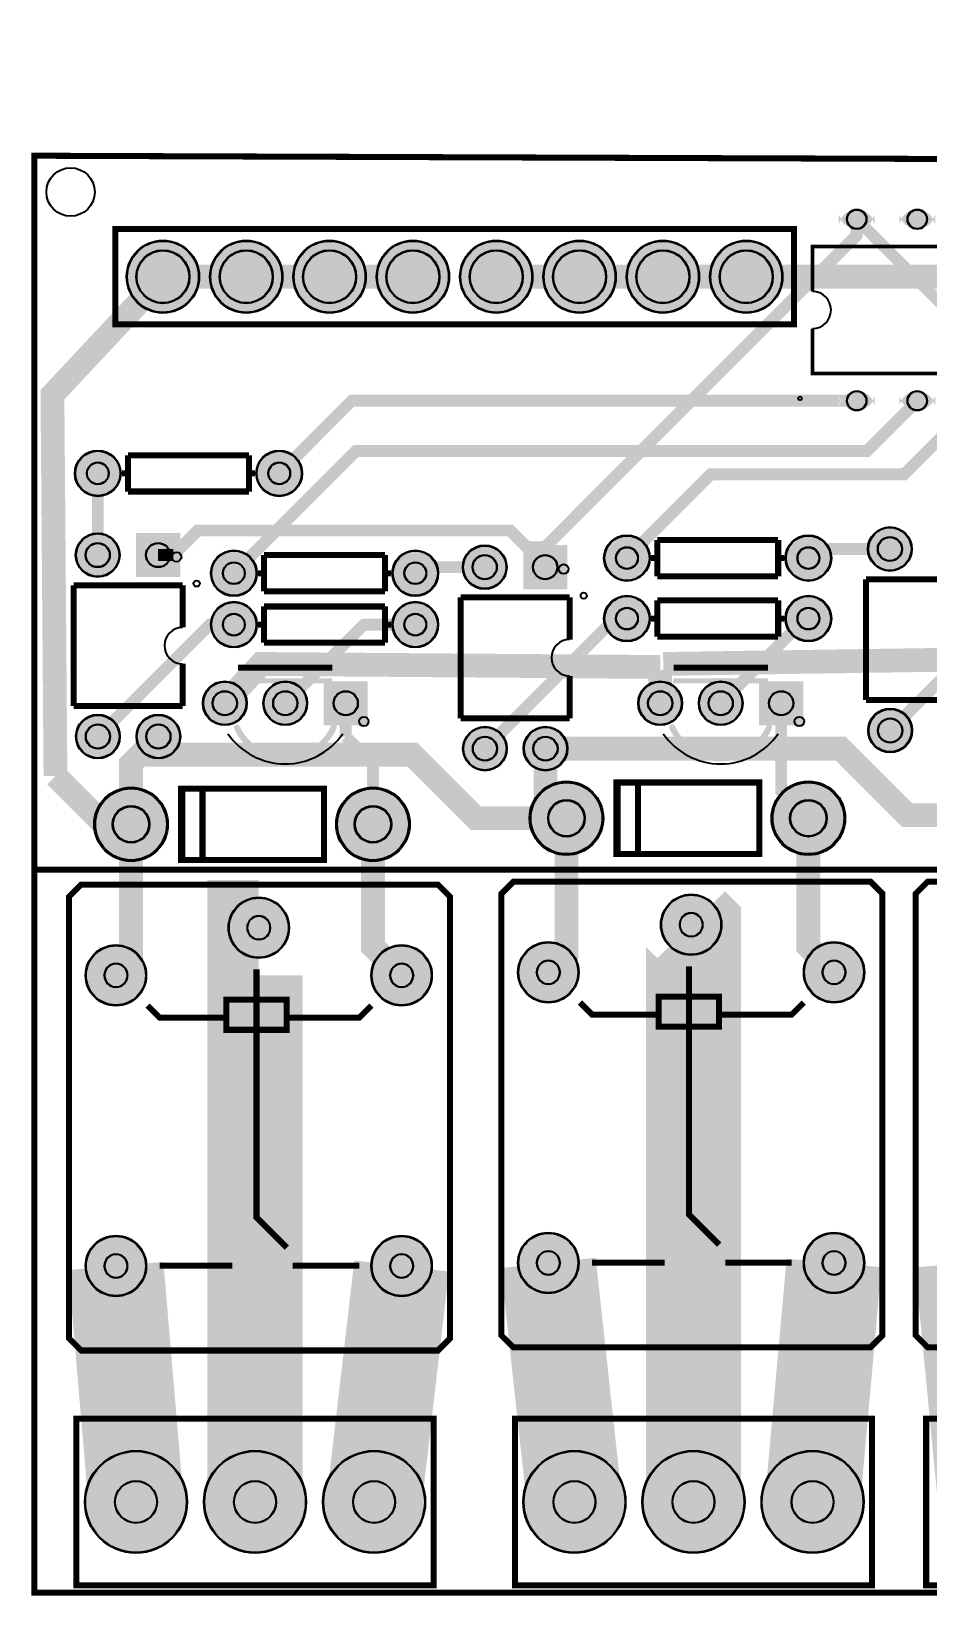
# Model space of a CAD drawing. Header units: millimetres. Extents: x 7 to 156, y -6 to 65.
# Drawn here: x 7.5 to 45.1, y -0.4 to 65.3 of the extents above; entities that cross this region are included whole.
import ezdxf

# ---------------------------------------------------------------- set-up
doc = ezdxf.new("R2010")
doc.units = ezdxf.units.MM
for name, color, linetype, true_color in [('BoardOutLine', 7, 'Continuous', 0xff00ff), ('BottomLayer', 7, 'Continuous', 0x0000ff), ('BottomSilkLayer', 7, 'Continuous', 0x66cc33), ('BottomSolderMaskLayer', 7, 'Continuous', 0xaa00ff), ('Document', 7, 'Continuous', 0xffffff), ('Multi-Layer', 7, 'Continuous', 0xc0c0c0), ('TopLayer', 7, 'Continuous', 0xff0000), ('TopSilkLayer', 7, 'Continuous', 0xffcc00), ('TopSolderMaskLayer', 7, 'Continuous', 0x800080)]:
    doc.layers.add(name, color=color, linetype=linetype, true_color=true_color)

msp = doc.modelspace()

# ---------------------------------------------------------------- hatches: boundary and pattern name
at = {"layer": 'BottomSolderMaskLayer'}
for points in [[(42.92, 57.592, -0.785398), (41.408, 57.592), (41.408, 57.216, -0.785398), (42.92, 57.216)], [(45.46, 57.592, -0.785398), (43.948, 57.592), (43.948, 57.216, -0.785398), (45.46, 57.216)], [(11.498, 54.991, 1), (14.549, 54.991, 1)], [(14.998, 54.991, 1), (18.049, 54.991, 1)], [(18.498, 54.991, 1), (21.549, 54.991, 1)], [(21.998, 54.991, 1), (25.049, 54.991, 1)], [(25.498, 54.991, 1), (28.549, 54.991, 1)], [(28.998, 54.991, 1), (32.049, 54.991, 1)], [(32.498, 54.991, 1), (35.549, 54.991, 1)], [(35.998, 54.991, 1), (39.049, 54.991, 1)], [(42.92, 49.972, -0.785398), (41.408, 49.972), (41.408, 49.596, -0.785398), (42.92, 49.596)], [(45.46, 49.972, -0.785398), (43.948, 49.972), (43.948, 49.596, -0.785398), (45.46, 49.596)], [(9.322, 46.736, 1), (11.252, 46.736, 1)], [(16.942, 46.736, 1), (18.872, 46.736, 1)], [(9.357, 43.307, 1), (11.207, 43.307, 1)], [(11.897, 44.233), (13.747, 44.233), (13.747, 42.382), (11.897, 42.382)], [(31.547, 43.18, 1), (33.477, 43.18, 1)], [(39.167, 43.18, 1), (41.097, 43.18, 1)], [(42.631, 43.561, 1), (44.481, 43.561, 1)], [(15.037, 42.545, 1), (16.967, 42.545, 1)], [(22.657, 42.545, 1), (24.587, 42.545, 1)], [(25.613, 42.799, 1), (27.463, 42.799, 1)], [(28.153, 43.725), (30.003, 43.725), (30.003, 41.874), (28.153, 41.874)], [(31.547, 40.64, 1), (33.477, 40.64, 1)], [(39.167, 40.64, 1), (41.097, 40.64, 1)], [(15.037, 40.386, 1), (16.967, 40.386, 1)], [(22.657, 40.386, 1), (24.587, 40.386, 1)], [(14.696, 37.084, 1), (16.546, 37.084, 1)], [(17.236, 37.084, 1), (19.086, 37.084, 1)], [(19.776, 36.159), (19.776, 38.009), (21.626, 38.009), (21.626, 36.159)], [(32.984, 37.084, 1), (34.834, 37.084, 1)], [(35.524, 37.084, 1), (37.374, 37.084, 1)], [(38.064, 36.159), (38.064, 38.009), (39.914, 38.009), (39.914, 36.159)], [(42.641, 35.941, 1), (44.492, 35.941, 1)], [(9.367, 35.687, 1), (11.218, 35.687, 1)], [(11.907, 35.687, 1), (13.758, 35.687, 1)], [(25.623, 35.179, 1), (27.474, 35.179, 1)], [(28.163, 35.179, 1), (30.014, 35.179, 1)], [(10.133, 32.004, 1), (13.235, 32.004, 1)], [(20.293, 32.004, 1), (23.395, 32.004, 1)], [(28.421, 32.258, 1), (31.523, 32.258, 1)], [(38.581, 32.258, 1), (41.683, 32.258, 1)], [(15.773, 27.661, 1), (18.324, 27.661, 1)], [(33.934, 27.788, 1), (36.485, 27.788, 1)], [(9.774, 25.662, 1), (12.324, 25.662, 1)], [(21.773, 25.662, 1), (24.323, 25.662, 1)], [(27.935, 25.789, 1), (30.485, 25.789, 1)], [(39.934, 25.789, 1), (42.484, 25.789, 1)], [(9.774, 13.462, 1), (12.324, 13.462, 1)], [(21.773, 13.462, 1), (24.323, 13.462, 1)], [(27.935, 13.589, 1), (30.485, 13.589, 1)], [(39.934, 13.589, 1), (42.484, 13.589, 1)], [(9.741, 3.556, 1), (14.041, 3.556, 1)], [(14.741, 3.556, 1), (19.041, 3.556, 1)], [(19.741, 3.556, 1), (24.041, 3.556, 1)], [(28.156, 3.556, 1), (32.456, 3.556, 1)], [(33.156, 3.556, 1), (37.456, 3.556, 1)], [(38.156, 3.556, 1), (42.456, 3.556, 1)]]:
    msp.add_hatch(color=256, dxfattribs=at).paths.add_polyline_path(points)
at = {"layer": 'Document'}
for points in [[(20.158, 37.918), (16.141, 37.918), (16.188, 38.13), (20.129, 38.125)], [(38.446, 37.918), (34.429, 37.918), (34.476, 38.13), (38.418, 38.125)], [(16.244, 36.121), (16.273, 36.062), (16.303, 36.004), (16.335, 35.946), (16.369, 35.89), (16.405, 35.835), (16.442, 35.78), (16.482, 35.727), (16.522, 35.676), (16.565, 35.625), (16.608, 35.576), (16.654, 35.529), (16.701, 35.482), (16.749, 35.437), (16.798, 35.394), (16.849, 35.353), (16.902, 35.312), (16.955, 35.274), (17.01, 35.237), (17.065, 35.202), (17.122, 35.169), (17.18, 35.138), (17.239, 35.108), (17.298, 35.08), (17.359, 35.054), (17.42, 35.03), (17.482, 35.008), (17.545, 34.988), (17.608, 34.97), (17.672, 34.953), (17.736, 34.939), (17.801, 34.927), (17.866, 34.917), (17.931, 34.908), (17.997, 34.902), (18.062, 34.898), (18.128, 34.896), (18.194, 34.896), (18.26, 34.898), (18.325, 34.902), (18.391, 34.908), (18.456, 34.917), (18.521, 34.927), (18.586, 34.939), (18.65, 34.953), (18.714, 34.97), (18.777, 34.988), (18.84, 35.008), (18.902, 35.03), (18.963, 35.054), (19.024, 35.08), (19.083, 35.108), (19.142, 35.138), (19.2, 35.169), (19.257, 35.202), (19.312, 35.237), (19.367, 35.274), (19.42, 35.312), (19.473, 35.353), (19.524, 35.394), (19.573, 35.437), (19.621, 35.482), (19.668, 35.529), (19.714, 35.576), (19.757, 35.625), (19.8, 35.676), (19.841, 35.727), (19.88, 35.78), (19.917, 35.835), (19.953, 35.89), (19.987, 35.946), (20.019, 36.004), (20.049, 36.062), (20.078, 36.121), (20.085, 36.136), (20.094, 36.149), (20.105, 36.161), (20.117, 36.171), (20.131, 36.18), (20.145, 36.187), (20.161, 36.192), (20.176, 36.195), (20.192, 36.197), (20.208, 36.196), (20.224, 36.193), (20.24, 36.188), (20.254, 36.181), (20.268, 36.173), (20.28, 36.163), (20.291, 36.151), (20.301, 36.138), (20.309, 36.124), (20.315, 36.109), (20.319, 36.093), (20.321, 36.077), (20.321, 36.061), (20.318, 36.045), (20.314, 36.03), (20.308, 36.015), (20.278, 35.952), (20.246, 35.89), (20.212, 35.829), (20.176, 35.768), (20.139, 35.709), (20.1, 35.652), (20.059, 35.595), (20.016, 35.539), (19.972, 35.485), (19.926, 35.432), (19.879, 35.381), (19.83, 35.331), (19.78, 35.282), (19.728, 35.235), (19.675, 35.19), (19.621, 35.146), (19.565, 35.104), (19.508, 35.063), (19.45, 35.024), (19.391, 34.987), (19.331, 34.951), (19.269, 34.918), (19.207, 34.886), (19.144, 34.856), (19.08, 34.828), (19.015, 34.801), (18.95, 34.777), (18.883, 34.755), (18.816, 34.734), (18.749, 34.716), (18.681, 34.7), (18.613, 34.685), (18.544, 34.673), (18.475, 34.663), (18.405, 34.655), (18.336, 34.648), (18.266, 34.644), (18.196, 34.642), (18.126, 34.642), (18.056, 34.644), (17.986, 34.648), (17.917, 34.655), (17.847, 34.663), (17.778, 34.673), (17.709, 34.685), (17.641, 34.7), (17.573, 34.716), (17.506, 34.734), (17.439, 34.755), (17.372, 34.777), (17.307, 34.801), (17.242, 34.828), (17.178, 34.856), (17.115, 34.886), (17.053, 34.918), (16.991, 34.951), (16.931, 34.987), (16.872, 35.024), (16.814, 35.063), (16.757, 35.104), (16.701, 35.146), (16.647, 35.19), (16.594, 35.235), (16.542, 35.282), (16.492, 35.331), (16.443, 35.381), (16.396, 35.432), (16.35, 35.485), (16.306, 35.539), (16.263, 35.595), (16.223, 35.652), (16.183, 35.709), (16.146, 35.768), (16.11, 35.829), (16.076, 35.89), (16.044, 35.952), (16.014, 36.015), (16.008, 36.03), (16.004, 36.045), (16.002, 36.061), (16.002, 36.077), (16.003, 36.093), (16.007, 36.109), (16.013, 36.124), (16.021, 36.138), (16.031, 36.151), (16.042, 36.163), (16.054, 36.173), (16.068, 36.181), (16.082, 36.188), (16.098, 36.193), (16.114, 36.196), (16.13, 36.197), (16.146, 36.195), (16.161, 36.192), (16.177, 36.187), (16.191, 36.18), (16.205, 36.171), (16.217, 36.161), (16.228, 36.149), (16.237, 36.136), (16.244, 36.121)], [(34.532, 36.121), (34.561, 36.062), (34.591, 36.004), (34.623, 35.946), (34.657, 35.89), (34.693, 35.835), (34.731, 35.78), (34.77, 35.727), (34.81, 35.676), (34.853, 35.625), (34.896, 35.576), (34.942, 35.529), (34.989, 35.482), (35.037, 35.437), (35.087, 35.394), (35.137, 35.353), (35.19, 35.312), (35.243, 35.274), (35.298, 35.237), (35.353, 35.202), (35.41, 35.169), (35.468, 35.138), (35.527, 35.108), (35.586, 35.08), (35.647, 35.054), (35.708, 35.03), (35.77, 35.008), (35.833, 34.988), (35.896, 34.97), (35.96, 34.953), (36.024, 34.939), (36.089, 34.927), (36.154, 34.917), (36.219, 34.908), (36.285, 34.902), (36.35, 34.898), (36.416, 34.896), (36.482, 34.896), (36.548, 34.898), (36.613, 34.902), (36.679, 34.908), (36.744, 34.917), (36.809, 34.927), (36.874, 34.939), (36.938, 34.953), (37.002, 34.97), (37.065, 34.988), (37.128, 35.008), (37.19, 35.03), (37.251, 35.054), (37.312, 35.08), (37.371, 35.108), (37.43, 35.138), (37.488, 35.169), (37.545, 35.202), (37.6, 35.237), (37.655, 35.274), (37.708, 35.312), (37.761, 35.353), (37.812, 35.394), (37.861, 35.437), (37.909, 35.482), (37.956, 35.529), (38.002, 35.576), (38.046, 35.625), (38.088, 35.676), (38.129, 35.727), (38.168, 35.78), (38.205, 35.835), (38.241, 35.89), (38.275, 35.946), (38.307, 36.004), (38.337, 36.062), (38.366, 36.121), (38.373, 36.136), (38.382, 36.149), (38.393, 36.161), (38.406, 36.171), (38.419, 36.18), (38.433, 36.187), (38.449, 36.192), (38.464, 36.195), (38.48, 36.197), (38.497, 36.196), (38.512, 36.193), (38.528, 36.188), (38.542, 36.181), (38.556, 36.173), (38.568, 36.163), (38.579, 36.151), (38.589, 36.138), (38.597, 36.124), (38.603, 36.109), (38.607, 36.093), (38.609, 36.077), (38.609, 36.061), (38.606, 36.045), (38.602, 36.03), (38.596, 36.015), (38.566, 35.952), (38.534, 35.89), (38.5, 35.829), (38.464, 35.768), (38.427, 35.709), (38.388, 35.652), (38.347, 35.595), (38.304, 35.539), (38.26, 35.485), (38.214, 35.432), (38.167, 35.381), (38.118, 35.331), (38.068, 35.282), (38.016, 35.235), (37.963, 35.19), (37.909, 35.146), (37.853, 35.104), (37.796, 35.063), (37.738, 35.024), (37.679, 34.987), (37.619, 34.951), (37.557, 34.918), (37.495, 34.886), (37.432, 34.856), (37.368, 34.828), (37.303, 34.801), (37.238, 34.777), (37.171, 34.755), (37.105, 34.734), (37.037, 34.716), (36.969, 34.7), (36.901, 34.685), (36.832, 34.673), (36.763, 34.663), (36.693, 34.655), (36.624, 34.648), (36.554, 34.644), (36.484, 34.642), (36.414, 34.642), (36.344, 34.644), (36.274, 34.648), (36.205, 34.655), (36.135, 34.663), (36.066, 34.673), (35.997, 34.685), (35.929, 34.7), (35.861, 34.716), (35.794, 34.734), (35.727, 34.755), (35.661, 34.777), (35.595, 34.801), (35.53, 34.828), (35.466, 34.856), (35.403, 34.886), (35.341, 34.918), (35.279, 34.951), (35.219, 34.987), (35.16, 35.024), (35.102, 35.063), (35.045, 35.104), (34.989, 35.146), (34.935, 35.19), (34.882, 35.235), (34.83, 35.282), (34.78, 35.331), (34.731, 35.381), (34.684, 35.432), (34.638, 35.485), (34.594, 35.539), (34.551, 35.595), (34.511, 35.652), (34.471, 35.709), (34.434, 35.768), (34.398, 35.829), (34.364, 35.89), (34.332, 35.952), (34.302, 36.015), (34.296, 36.03), (34.292, 36.045), (34.29, 36.061), (34.29, 36.077), (34.292, 36.093), (34.296, 36.109), (34.301, 36.124), (34.309, 36.138), (34.319, 36.151), (34.33, 36.163), (34.342, 36.173), (34.356, 36.181), (34.37, 36.188), (34.386, 36.193), (34.402, 36.196), (34.418, 36.197), (34.434, 36.195), (34.449, 36.192), (34.465, 36.187), (34.479, 36.18), (34.493, 36.171), (34.505, 36.161), (34.516, 36.149), (34.525, 36.136), (34.532, 36.121)]]:
    msp.add_hatch(color=256, dxfattribs=at).paths.add_polyline_path(points)
at = {"layer": 'Multi-Layer'}
for points in [[(42.895, 57.587, -0.785398), (41.433, 57.587), (41.433, 57.221, -0.785398), (42.895, 57.221)], [(45.435, 57.587, -0.785398), (43.973, 57.587), (43.973, 57.221, -0.785398), (45.435, 57.221)], [(11.523, 54.991, 1), (14.523, 54.991, 1)], [(15.023, 54.991, 1), (18.023, 54.991, 1)], [(18.523, 54.991, 1), (21.523, 54.991, 1)], [(22.023, 54.991, 1), (25.023, 54.991, 1)], [(25.523, 54.991, 1), (28.523, 54.991, 1)], [(29.023, 54.991, 1), (32.023, 54.991, 1)], [(32.523, 54.991, 1), (35.523, 54.991, 1)], [(36.023, 54.991, 1), (39.023, 54.991, 1)], [(42.895, 49.967, -0.785398), (41.433, 49.967), (41.433, 49.601, -0.785398), (42.895, 49.601)], [(45.435, 49.967, -0.785398), (43.973, 49.967), (43.973, 49.601, -0.785398), (45.435, 49.601)], [(9.347, 46.736, 1), (11.227, 46.736, 1)], [(16.967, 46.736, 1), (18.847, 46.736, 1)], [(9.382, 43.307, 1), (11.182, 43.307, 1)], [(11.922, 44.207), (13.722, 44.207), (13.722, 42.407), (11.922, 42.407)], [(31.572, 43.18, 1), (33.452, 43.18, 1)], [(39.192, 43.18, 1), (41.072, 43.18, 1)], [(42.656, 43.561, 1), (44.456, 43.561, 1)], [(15.062, 42.545, 1), (16.942, 42.545, 1)], [(22.682, 42.545, 1), (24.562, 42.545, 1)], [(25.638, 42.799, 1), (27.438, 42.799, 1)], [(28.178, 43.699), (29.978, 43.699), (29.978, 41.899), (28.178, 41.899)], [(31.572, 40.64, 1), (33.452, 40.64, 1)], [(39.192, 40.64, 1), (41.072, 40.64, 1)], [(15.062, 40.386, 1), (16.942, 40.386, 1)], [(22.682, 40.386, 1), (24.562, 40.386, 1)], [(14.721, 37.084, 1), (16.521, 37.084, 1)], [(17.261, 37.084, 1), (19.061, 37.084, 1)], [(19.801, 36.184), (19.801, 37.984), (21.601, 37.984), (21.601, 36.184)], [(33.009, 37.084, 1), (34.809, 37.084, 1)], [(35.549, 37.084, 1), (37.349, 37.084, 1)], [(38.089, 36.184), (38.089, 37.984), (39.889, 37.984), (39.889, 36.184)], [(42.666, 35.941, 1), (44.466, 35.941, 1)], [(9.392, 35.687, 1), (11.192, 35.687, 1)], [(11.932, 35.687, 1), (13.732, 35.687, 1)], [(25.648, 35.179, 1), (27.448, 35.179, 1)], [(28.188, 35.179, 1), (29.988, 35.179, 1)], [(10.184, 32.004, 1), (13.184, 32.004, 1)], [(20.344, 32.004, 1), (23.344, 32.004, 1)], [(28.472, 32.258, 1), (31.472, 32.258, 1)], [(38.632, 32.258, 1), (41.632, 32.258, 1)], [(15.799, 27.661, 1), (18.299, 27.661, 1)], [(33.96, 27.788, 1), (36.46, 27.788, 1)], [(27.96, 25.789, 1), (30.46, 25.789, 1)], [(39.959, 25.789, 1), (42.459, 25.789, 1)], [(9.799, 25.662, 1), (12.299, 25.662, 1)], [(21.798, 25.662, 1), (24.298, 25.662, 1)], [(9.799, 13.462, 1), (12.299, 13.462, 1)], [(21.798, 13.462, 1), (24.298, 13.462, 1)], [(27.96, 13.589, 1), (30.46, 13.589, 1)], [(39.959, 13.589, 1), (42.459, 13.589, 1)], [(9.766, 3.556, 1), (14.016, 3.556, 1)], [(14.766, 3.556, 1), (19.016, 3.556, 1)], [(19.766, 3.556, 1), (24.016, 3.556, 1)], [(28.181, 3.556, 1), (32.431, 3.556, 1)], [(33.181, 3.556, 1), (37.431, 3.556, 1)], [(38.181, 3.556, 1), (42.431, 3.556, 1)]]:
    msp.add_hatch(color=256, dxfattribs=at).paths.add_polyline_path(points)
at = {"layer": 'TopSolderMaskLayer'}
for points in [[(42.92, 57.592, -0.785398), (41.408, 57.592), (41.408, 57.216, -0.785398), (42.92, 57.216)], [(45.46, 57.592, -0.785398), (43.948, 57.592), (43.948, 57.216, -0.785398), (45.46, 57.216)], [(11.498, 54.991, 1), (14.549, 54.991, 1)], [(14.998, 54.991, 1), (18.049, 54.991, 1)], [(18.498, 54.991, 1), (21.549, 54.991, 1)], [(21.998, 54.991, 1), (25.049, 54.991, 1)], [(25.498, 54.991, 1), (28.549, 54.991, 1)], [(28.998, 54.991, 1), (32.049, 54.991, 1)], [(32.498, 54.991, 1), (35.549, 54.991, 1)], [(35.998, 54.991, 1), (39.049, 54.991, 1)], [(42.92, 49.972, -0.785398), (41.408, 49.972), (41.408, 49.596, -0.785398), (42.92, 49.596)], [(45.46, 49.972, -0.785398), (43.948, 49.972), (43.948, 49.596, -0.785398), (45.46, 49.596)], [(9.322, 46.736, 1), (11.252, 46.736, 1)], [(16.942, 46.736, 1), (18.872, 46.736, 1)], [(9.357, 43.307, 1), (11.207, 43.307, 1)], [(11.897, 44.233), (13.747, 44.233), (13.747, 42.382), (11.897, 42.382)], [(31.547, 43.18, 1), (33.477, 43.18, 1)], [(39.167, 43.18, 1), (41.097, 43.18, 1)], [(42.631, 43.561, 1), (44.481, 43.561, 1)], [(15.037, 42.545, 1), (16.967, 42.545, 1)], [(22.657, 42.545, 1), (24.587, 42.545, 1)], [(25.613, 42.799, 1), (27.463, 42.799, 1)], [(28.153, 43.725), (30.003, 43.725), (30.003, 41.874), (28.153, 41.874)], [(31.547, 40.64, 1), (33.477, 40.64, 1)], [(39.167, 40.64, 1), (41.097, 40.64, 1)], [(15.037, 40.386, 1), (16.967, 40.386, 1)], [(22.657, 40.386, 1), (24.587, 40.386, 1)], [(14.696, 37.084, 1), (16.546, 37.084, 1)], [(17.236, 37.084, 1), (19.086, 37.084, 1)], [(19.776, 36.159), (19.776, 38.009), (21.626, 38.009), (21.626, 36.159)], [(32.984, 37.084, 1), (34.834, 37.084, 1)], [(35.524, 37.084, 1), (37.374, 37.084, 1)], [(38.064, 36.159), (38.064, 38.009), (39.914, 38.009), (39.914, 36.159)], [(42.641, 35.941, 1), (44.492, 35.941, 1)], [(9.367, 35.687, 1), (11.218, 35.687, 1)], [(11.907, 35.687, 1), (13.758, 35.687, 1)], [(25.623, 35.179, 1), (27.474, 35.179, 1)], [(28.163, 35.179, 1), (30.014, 35.179, 1)], [(10.133, 32.004, 1), (13.235, 32.004, 1)], [(20.293, 32.004, 1), (23.395, 32.004, 1)], [(28.421, 32.258, 1), (31.523, 32.258, 1)], [(38.581, 32.258, 1), (41.683, 32.258, 1)], [(15.773, 27.661, 1), (18.324, 27.661, 1)], [(33.934, 27.788, 1), (36.485, 27.788, 1)], [(9.774, 25.662, 1), (12.324, 25.662, 1)], [(21.773, 25.662, 1), (24.323, 25.662, 1)], [(27.935, 25.789, 1), (30.485, 25.789, 1)], [(39.934, 25.789, 1), (42.484, 25.789, 1)], [(9.774, 13.462, 1), (12.324, 13.462, 1)], [(21.773, 13.462, 1), (24.323, 13.462, 1)], [(27.935, 13.589, 1), (30.485, 13.589, 1)], [(39.934, 13.589, 1), (42.484, 13.589, 1)], [(9.741, 3.556, 1), (14.041, 3.556, 1)], [(14.741, 3.556, 1), (19.041, 3.556, 1)], [(19.741, 3.556, 1), (24.041, 3.556, 1)], [(28.156, 3.556, 1), (32.456, 3.556, 1)], [(33.156, 3.556, 1), (37.456, 3.556, 1)], [(38.156, 3.556, 1), (42.456, 3.556, 1)]]:
    msp.add_hatch(color=256, dxfattribs=at).paths.add_polyline_path(points)

# ---------------------------------------------------------------- linework, layer by layer
at = {"layer": 'BoardOutLine', "const_width": 0.254}
msp.add_lwpolyline([(7.62, 60.071), (149.606, 59.563), (149.733, -0.254), (7.62, -0.254), (7.62, 60.071)], close=True, dxfattribs=at)
at = {"layer": 'BottomLayer'}
for points, const_width in [([(28.316, 43.632), (29.061, 43.632), (42.164, 56.736), (42.164, 57.404)], 0.5), ([(46.096, 43.561), (46.096, 53.472), (42.164, 57.404)], 0.5), ([(8.509, 34.036), (8.382, 50.038), (13.023, 54.991)], 1), ([(13.461, 43.307), (14.492, 44.338), (27.61, 44.338), (28.316, 43.632)], 0.5), ([(12.822, 43.307), (13.46, 43.307)], 0.5), ([(28.316, 43.632), (29.078, 42.87), (29.078, 42.799)], 0.5), ([(26.548, 35.179), (32.009, 40.64), (32.512, 40.64)], 0.5), ([(36.449, 37.084), (40.005, 40.64), (40.132, 40.64)], 0.5), ([(43.566, 35.941), (48.265, 40.64), (49.276, 40.64)], 0.5), ([(18.161, 37.084), (21.463, 40.386), (23.622, 40.386)], 0.5), ([(20.701, 37.084), (20.701, 35.684)], 0.5), ([(40.132, 32.258), (38.989, 33.401), (38.989, 37.084)], 0.5), ([(11.684, 32.004), (11.684, 34.539), (12.832, 35.687)], 1), ([(21.844, 32.004), (21.844, 34.541), (20.701, 35.684)], 0.5), ([(29.972, 32.258), (29.088, 33.142), (29.088, 35.179)], 1), ([(11.684, 32.004), (10.541, 32.004), (8.509, 34.036)], 1), ([(11.049, 25.662), (11.684, 26.297), (11.684, 32.004)], 1), ([(23.048, 25.662), (21.844, 26.866), (21.844, 32.004)], 1), ([(29.21, 25.789), (29.972, 26.551), (29.972, 32.258)], 1), ([(41.209, 25.789), (40.132, 26.866), (40.132, 32.258)], 1), ([(16.891, 3.556), (16.891, 27.661), (17.049, 27.661)], 4), ([(35.306, 3.556), (35.306, 27.691), (35.21, 27.788)], 4), ([(11.891, 3.556), (11.049, 13.462), (11.049, 13.462)], 4), ([(21.892, 3.556), (23.048, 13.462), (23.048, 13.462)], 4), ([(30.306, 3.556), (29.21, 13.589), (29.21, 13.589)], 4), ([(40.307, 3.556), (41.209, 13.589), (41.209, 13.589)], 4), ([(47.577, 3.556), (46.609, 13.589), (46.609, 13.589)], 4)]:
    msp.add_lwpolyline(points, dxfattribs=dict(at, const_width=const_width))
at = {"layer": 'BottomSilkLayer'}
for points, const_width in [([(7.62, 30.099), (78.931, 30.099)], 0.25), ([(16.952, 25.916), (16.952, 15.502), (18.222, 14.232)], 0.254), ([(35.113, 26.043), (35.113, 15.629), (36.383, 14.359)], 0.254), ([(15.682, 23.884), (12.888, 23.884), (12.38, 24.392)], 0.254), ([(18.222, 23.884), (21.27, 23.884), (21.778, 24.392)], 0.254), ([(33.843, 24.011), (31.049, 24.011), (30.541, 24.519)], 0.254), ([(36.383, 24.011), (39.431, 24.011), (39.939, 24.519)], 0.254), ([(12.888, 13.47), (15.936, 13.47)], 0.254), ([(21.27, 13.47), (18.476, 13.47)], 0.254), ([(31.049, 13.597), (34.097, 13.597)], 0.254), ([(39.431, 13.597), (36.637, 13.597)], 0.254)]:
    msp.add_lwpolyline(points, dxfattribs=dict(at, const_width=const_width))
at = {"layer": 'BottomSilkLayer', "const_width": 0.254}
for points in [[(18.222, 24.646), (18.222, 23.376), (15.682, 23.376), (15.682, 24.646), (18.222, 24.646)], [(36.383, 24.773), (36.383, 23.503), (33.843, 23.503), (33.843, 24.773), (36.383, 24.773)]]:
    msp.add_lwpolyline(points, close=True, dxfattribs=at)
at = {"layer": 'BottomSolderMaskLayer'}
for points in [[(16.556, 27.658), (16.556, 27.663)], [(17.541, 27.658), (17.541, 27.663)], [(34.717, 27.785), (34.717, 27.79)], [(35.702, 27.785), (35.702, 27.79)], [(10.557, 25.659), (10.557, 25.664)], [(11.541, 25.659), (11.541, 25.664)], [(22.556, 25.659), (22.556, 25.664)], [(23.54, 25.659), (23.54, 25.664)], [(28.718, 25.786), (28.718, 25.791)], [(29.702, 25.786), (29.702, 25.791)], [(40.717, 25.786), (40.717, 25.791)], [(41.701, 25.786), (41.701, 25.791)], [(10.557, 13.459), (10.557, 13.465)], [(11.541, 13.459), (11.541, 13.465)], [(22.556, 13.459), (22.556, 13.465)], [(23.54, 13.459), (23.54, 13.465)], [(28.718, 13.586), (28.718, 13.592)], [(29.702, 13.586), (29.702, 13.592)], [(40.717, 13.586), (40.717, 13.592)], [(41.701, 13.586), (41.701, 13.592)]]:
    msp.add_lwpolyline(points, close=True, dxfattribs=at)
for centre, radius in [((42.164, 57.404), 0.414), ((44.704, 57.404), 0.414), ((13.023, 54.991), 1.525), ((16.523, 54.991), 1.525), ((20.023, 54.991), 1.525), ((23.523, 54.991), 1.525), ((27.023, 54.991), 1.525), ((30.523, 54.991), 1.525), ((34.023, 54.991), 1.525), ((37.523, 54.991), 1.525), ((13.023, 54.991), 1.119), ((16.523, 54.991), 1.119), ((20.023, 54.991), 1.119), ((23.523, 54.991), 1.119), ((27.023, 54.991), 1.119), ((30.523, 54.991), 1.119), ((34.023, 54.991), 1.119), ((37.523, 54.991), 1.119), ((42.164, 49.784), 0.414), ((44.704, 49.784), 0.414), ((10.287, 46.736), 0.965), ((17.907, 46.736), 0.965), ((10.287, 46.736), 0.462), ((17.907, 46.736), 0.462), ((10.282, 43.307), 0.925), ((32.512, 43.18), 0.965), ((40.132, 43.18), 0.965), ((43.556, 43.561), 0.925), ((43.556, 43.561), 0.514), ((10.282, 43.307), 0.514), ((12.822, 43.307), 0.514), ((16.002, 42.545), 0.965), ((23.622, 42.545), 0.965), ((26.538, 42.799), 0.925), ((32.512, 43.18), 0.462), ((40.132, 43.18), 0.462), ((16.002, 42.545), 0.462), ((23.622, 42.545), 0.462), ((26.538, 42.799), 0.514), ((29.078, 42.799), 0.514), ((32.512, 40.64), 0.965), ((40.132, 40.64), 0.965), ((16.002, 40.386), 0.965), ((16.002, 40.386), 0.462), ((23.622, 40.386), 0.965), ((23.622, 40.386), 0.462), ((32.512, 40.64), 0.462), ((40.132, 40.64), 0.462), ((15.621, 37.084), 0.925), ((15.621, 37.084), 0.514), ((18.161, 37.084), 0.925), ((18.161, 37.084), 0.514), ((20.701, 37.084), 0.514), ((33.909, 37.084), 0.925), ((33.909, 37.084), 0.514), ((36.449, 37.084), 0.925), ((36.449, 37.084), 0.514), ((38.989, 37.084), 0.514), ((43.566, 35.941), 0.925), ((10.292, 35.687), 0.925), ((10.292, 35.687), 0.514), ((12.832, 35.687), 0.925), ((12.832, 35.687), 0.514), ((43.566, 35.941), 0.514), ((26.548, 35.179), 0.925), ((26.548, 35.179), 0.514), ((29.088, 35.179), 0.925), ((29.088, 35.179), 0.514), ((11.684, 32.004), 1.551), ((21.844, 32.004), 1.551), ((29.972, 32.258), 1.551), ((40.132, 32.258), 1.551), ((29.972, 32.258), 0.776), ((40.132, 32.258), 0.775), ((11.684, 32.004), 0.776), ((21.844, 32.004), 0.775), ((17.049, 27.661), 1.275), ((35.21, 27.788), 1.275), ((11.049, 25.662), 1.275), ((23.048, 25.662), 1.275), ((29.21, 25.789), 1.275), ((41.209, 25.789), 1.275), ((11.049, 13.462), 1.275), ((23.048, 13.462), 1.275), ((29.21, 13.589), 1.275), ((41.209, 13.589), 1.275), ((11.891, 3.556), 2.15), ((16.891, 3.556), 2.15), ((21.891, 3.556), 2.15), ((30.306, 3.556), 2.15), ((35.306, 3.556), 2.15), ((40.306, 3.556), 2.15), ((11.891, 3.556), 0.885), ((16.891, 3.556), 0.885), ((21.891, 3.556), 0.885), ((30.306, 3.556), 0.885), ((35.306, 3.556), 0.885), ((40.306, 3.556), 0.885)]:
    msp.add_circle(centre, radius, dxfattribs=at)
for centre, start, end in [((35.21, 27.79), 360, 540), ((17.049, 27.663), 360, 540), ((17.049, 27.658), 540, 360), ((35.21, 27.785), 540, 360), ((29.21, 25.791), 360, 540), ((41.209, 25.791), 360, 540), ((11.049, 25.664), 360, 540), ((11.049, 25.659), 540, 360), ((23.048, 25.664), 360, 540), ((23.048, 25.659), 540, 360), ((29.21, 25.786), 540, 360), ((41.209, 25.786), 540, 360), ((11.049, 13.465), 360, 540), ((23.048, 13.465), 360, 540), ((29.21, 13.592), 360, 540), ((41.209, 13.592), 360, 540), ((11.049, 13.459), 540, 360), ((23.048, 13.459), 540, 360), ((29.21, 13.586), 540, 360), ((41.209, 13.586), 540, 360)]:
    msp.add_arc(centre, 0.492, start, end, dxfattribs=at)
at = {"layer": 'Document'}
for centre, radius in [((39.782, 49.882), 0.0749), ((13.597, 43.227), 0.2), ((29.853, 42.719), 0.2), ((21.463, 36.322), 0.2), ((39.751, 36.322), 0.2)]:
    msp.add_circle(centre, radius, dxfattribs=at)
at = {"layer": 'Multi-Layer'}
for points in [[(16.566, 27.658), (16.566, 27.663)], [(17.531, 27.658), (17.531, 27.663)], [(34.727, 27.785), (34.727, 27.79)], [(35.692, 27.785), (35.692, 27.79)], [(10.566, 25.659), (10.566, 25.664)], [(11.532, 25.659), (11.532, 25.664)], [(22.565, 25.659), (22.565, 25.664)], [(23.531, 25.659), (23.531, 25.664)], [(28.727, 25.786), (28.727, 25.791)], [(29.693, 25.786), (29.693, 25.791)], [(40.726, 25.786), (40.726, 25.791)], [(41.692, 25.786), (41.692, 25.791)], [(10.566, 13.459), (10.566, 13.465)], [(11.532, 13.459), (11.532, 13.465)], [(22.565, 13.459), (22.565, 13.465)], [(23.531, 13.459), (23.531, 13.465)], [(28.727, 13.586), (28.727, 13.592)], [(29.693, 13.586), (29.693, 13.592)], [(40.726, 13.586), (40.726, 13.592)], [(41.692, 13.586), (41.692, 13.592)]]:
    msp.add_lwpolyline(points, close=True, dxfattribs=at)
for centre, radius in [((9.144, 58.547), 1.016), ((42.164, 57.404), 0.4), ((44.704, 57.404), 0.4), ((13.023, 54.991), 1.5), ((16.523, 54.991), 1.5), ((20.023, 54.991), 1.5), ((23.523, 54.991), 1.5), ((27.023, 54.991), 1.5), ((30.523, 54.991), 1.5), ((34.023, 54.991), 1.5), ((37.523, 54.991), 1.5), ((13.023, 54.991), 1.1), ((16.523, 54.991), 1.1), ((20.023, 54.991), 1.1), ((23.523, 54.991), 1.1), ((27.023, 54.991), 1.1), ((30.523, 54.991), 1.1), ((34.023, 54.991), 1.1), ((37.523, 54.991), 1.1), ((42.164, 49.784), 0.4), ((44.704, 49.784), 0.4), ((10.287, 46.736), 0.94), ((17.907, 46.736), 0.94), ((10.287, 46.736), 0.45), ((17.907, 46.736), 0.45), ((10.282, 43.307), 0.9), ((32.512, 43.18), 0.94), ((40.132, 43.18), 0.94), ((43.556, 43.561), 0.9), ((43.556, 43.561), 0.5), ((10.282, 43.307), 0.5), ((12.822, 43.307), 0.5), ((16.002, 42.545), 0.94), ((23.622, 42.545), 0.94), ((26.538, 42.799), 0.9), ((32.512, 43.18), 0.45), ((40.132, 43.18), 0.45), ((16.002, 42.545), 0.45), ((23.622, 42.545), 0.45), ((26.538, 42.799), 0.5), ((29.078, 42.799), 0.5), ((32.512, 40.64), 0.94), ((40.132, 40.64), 0.94), ((16.002, 40.386), 0.94), ((16.002, 40.386), 0.45), ((23.622, 40.386), 0.94), ((23.622, 40.386), 0.45), ((32.512, 40.64), 0.45), ((40.132, 40.64), 0.45), ((15.621, 37.084), 0.9), ((15.621, 37.084), 0.5), ((18.161, 37.084), 0.9), ((18.161, 37.084), 0.5), ((20.701, 37.084), 0.5), ((33.909, 37.084), 0.9), ((33.909, 37.084), 0.5), ((36.449, 37.084), 0.9), ((36.449, 37.084), 0.5), ((38.989, 37.084), 0.5), ((43.566, 35.941), 0.9), ((10.292, 35.687), 0.9), ((10.292, 35.687), 0.5), ((12.832, 35.687), 0.9), ((12.832, 35.687), 0.5), ((43.566, 35.941), 0.5), ((26.548, 35.179), 0.9), ((26.548, 35.179), 0.5), ((29.088, 35.179), 0.9), ((29.088, 35.179), 0.5), ((11.684, 32.004), 1.5), ((21.844, 32.004), 1.5), ((29.972, 32.258), 1.5), ((40.132, 32.258), 1.5), ((29.972, 32.258), 0.75), ((40.132, 32.258), 0.75), ((11.684, 32.004), 0.75), ((21.844, 32.004), 0.75), ((17.049, 27.661), 1.25), ((35.21, 27.788), 1.25), ((29.21, 25.789), 1.25), ((41.209, 25.789), 1.25), ((11.049, 25.662), 1.25), ((23.048, 25.662), 1.25), ((11.049, 13.462), 1.25), ((23.048, 13.462), 1.25), ((29.21, 13.589), 1.25), ((41.209, 13.589), 1.25), ((11.891, 3.556), 2.125), ((16.891, 3.556), 2.125), ((21.891, 3.556), 2.125), ((30.306, 3.556), 2.125), ((35.306, 3.556), 2.125), ((40.306, 3.556), 2.125), ((11.891, 3.556), 0.875), ((16.891, 3.556), 0.875), ((21.891, 3.556), 0.875), ((30.306, 3.556), 0.875), ((35.306, 3.556), 0.875), ((40.306, 3.556), 0.875)]:
    msp.add_circle(centre, radius, dxfattribs=at)
for centre, start, end in [((35.21, 27.79), 360, 540), ((17.049, 27.663), 360, 540), ((17.049, 27.658), 540, 360), ((35.21, 27.785), 540, 360), ((29.21, 25.791), 360, 540), ((41.209, 25.791), 360, 540), ((11.049, 25.664), 360, 540), ((11.049, 25.659), 540, 360), ((23.048, 25.664), 360, 540), ((23.048, 25.659), 540, 360), ((29.21, 25.786), 540, 360), ((41.209, 25.786), 540, 360), ((11.049, 13.465), 360, 540), ((23.048, 13.465), 360, 540), ((29.21, 13.592), 360, 540), ((41.209, 13.592), 360, 540), ((11.049, 13.459), 540, 360), ((23.048, 13.459), 540, 360), ((29.21, 13.586), 540, 360), ((41.209, 13.586), 540, 360)]:
    msp.add_arc(centre, 0.483, start, end, dxfattribs=at)
at = {"layer": 'TopLayer'}
for points, const_width in [([(37.523, 54.991), (47.371, 54.991), (49.784, 57.404)], 1), ([(16.523, 54.991), (13.023, 54.991)], 1), ([(20.023, 54.991), (16.523, 54.991)], 1), ([(23.523, 54.991), (20.023, 54.991)], 1), ([(30.523, 54.991), (27.023, 54.991)], 1), ([(34.023, 54.991), (30.523, 54.991)], 1), ([(34.023, 54.991), (37.523, 54.991)], 1), ([(16.002, 42.545), (21.132, 47.675), (42.595, 47.675), (44.704, 49.784)], 0.5), ([(17.907, 46.736), (20.955, 49.784), (42.164, 49.784)], 0.5), ([(32.512, 43.18), (36.023, 46.691), (44.151, 46.691), (47.244, 49.784)], 0.5), ([(10.282, 43.307), (10.287, 43.312), (10.287, 46.736)], 0.5), ([(43.556, 43.561), (40.513, 43.561), (40.132, 43.18)], 0.5), ([(26.538, 42.799), (23.876, 42.799), (23.622, 42.545)], 0.5), ([(10.292, 35.687), (14.991, 40.386), (16.002, 40.386)], 0.5), ([(34.036, 38.735), (51.181, 38.989), (52.324, 37.592)], 1), ([(15.621, 37.084), (17.145, 38.735), (33.909, 38.608)], 1), ([(33.909, 37.084), (33.909, 38.479)], 1), ([(29.972, 32.258), (26.162, 32.258), (23.495, 34.925), (12.832, 34.925), (12.832, 35.687)], 1), ([(29.088, 35.179), (41.494, 35.179), (44.288, 32.385), (47.371, 32.385)], 1)]:
    msp.add_lwpolyline(points, dxfattribs=dict(at, const_width=const_width))
at = {"layer": 'TopSilkLayer', "const_width": 0.254}
for points in [[(11.023, 56.991), (39.523, 56.991), (39.523, 52.991), (11.023, 52.991), (11.023, 56.991)], [(13.784, 30.504), (13.784, 33.504), (19.784, 33.504), (19.784, 30.504), (13.784, 30.504)], [(13.834, 30.504), (13.834, 33.504), (14.684, 33.504), (14.684, 30.504), (13.834, 30.504)], [(32.072, 30.758), (32.072, 33.758), (38.072, 33.758), (38.072, 30.758), (32.072, 30.758)], [(32.122, 30.758), (32.122, 33.758), (32.972, 33.758), (32.972, 30.758), (32.122, 30.758)], [(9.391, 7.056), (24.391, 7.056), (24.391, 0.056), (9.391, 0.056), (9.391, 7.056)], [(27.806, 7.056), (42.806, 7.056), (42.806, 0.056), (27.806, 0.056), (27.806, 7.056)], [(45.078, 7.056), (60.078, 7.056), (60.078, 0.056), (45.078, 0.056), (45.078, 7.056)]]:
    msp.add_lwpolyline(points, close=True, dxfattribs=at)
at = {"layer": 'TopSilkLayer'}
for points, const_width in [([(40.308, 52.817), (40.308, 50.926), (61.8, 50.926), (61.8, 56.262), (40.308, 56.262), (40.308, 54.372)], 0.152), ([(11.557, 46.736), (11.557, 47.498)], 0.254), ([(11.557, 47.498), (16.637, 47.498)], 0.254), ([(16.637, 47.498), (16.637, 46.736)], 0.254), ([(11.557, 46.736), (11.303, 46.736)], 0.254), ([(11.557, 45.974), (11.557, 46.736)], 0.254), ([(16.637, 46.736), (16.637, 45.974)], 0.254), ([(16.637, 46.736), (16.891, 46.736)], 0.254), ([(16.637, 45.974), (11.557, 45.974)], 0.254), ([(33.782, 43.942), (38.862, 43.942)], 0.254), ([(33.782, 43.18), (33.782, 43.942)], 0.254), ([(38.862, 43.942), (38.862, 43.18)], 0.254), ([(17.272, 43.307), (22.352, 43.307)], 0.254), ([(17.272, 42.545), (17.272, 43.307)], 0.254), ([(22.352, 43.307), (22.352, 42.545)], 0.254), ([(33.782, 43.18), (33.528, 43.18)], 0.254), ([(33.782, 42.418), (33.782, 43.18)], 0.254), ([(38.862, 43.18), (38.862, 42.418)], 0.254), ([(38.862, 43.18), (39.116, 43.18)], 0.254), ([(13.848, 42.039), (9.276, 42.039)], 0.254), ([(9.276, 36.965), (9.276, 42.039)], 0.254), ([(13.848, 40.267), (13.848, 42.039)], 0.254), ([(17.272, 42.545), (17.018, 42.545)], 0.254), ([(17.272, 41.783), (17.272, 42.545)], 0.254), ([(22.352, 42.545), (22.352, 41.783)], 0.254), ([(22.352, 42.545), (22.606, 42.545)], 0.254), ([(38.862, 42.418), (33.782, 42.418)], 0.254), ([(47.122, 42.293), (42.55, 42.293)], 0.254), ([(42.55, 37.219), (42.55, 42.293)], 0.254), ([(22.352, 41.783), (17.272, 41.783)], 0.254), ([(30.104, 41.531), (25.532, 41.531)], 0.254), ([(25.532, 36.457), (25.532, 41.531)], 0.254), ([(30.104, 39.759), (30.104, 41.531)], 0.254), ([(33.782, 41.402), (38.862, 41.402)], 0.254), ([(33.782, 40.64), (33.782, 41.402)], 0.254), ([(38.862, 41.402), (38.862, 40.64)], 0.254), ([(17.272, 41.148), (22.352, 41.148)], 0.254), ([(17.272, 40.386), (17.272, 41.148)], 0.254), ([(22.352, 41.148), (22.352, 40.386)], 0.254), ([(33.782, 40.64), (33.528, 40.64)], 0.254), ([(33.782, 39.878), (33.782, 40.64)], 0.254), ([(38.862, 40.64), (38.862, 39.878)], 0.254), ([(38.862, 40.64), (39.116, 40.64)], 0.254), ([(17.272, 40.386), (17.018, 40.386)], 0.254), ([(17.272, 39.624), (17.272, 40.386)], 0.254), ([(22.352, 40.386), (22.352, 39.624)], 0.254), ([(22.352, 40.386), (22.606, 40.386)], 0.254), ([(22.352, 39.624), (17.272, 39.624)], 0.254), ([(38.862, 39.878), (33.782, 39.878)], 0.254), ([(13.848, 36.965), (13.848, 38.743)], 0.254), ([(16.181, 38.584), (20.141, 38.584)], 0.254), ([(30.104, 36.457), (30.104, 38.235)], 0.254), ([(34.469, 38.584), (38.429, 38.584)], 0.254), ([(13.848, 36.965), (9.276, 36.965)], 0.254), ([(47.122, 37.219), (42.55, 37.219)], 0.254), ([(30.104, 36.457), (25.532, 36.457)], 0.254), ([(7.62, 30.099), (78.931, 30.099)], 0.25), ([(14.92, 29.472), (24.572, 29.472), (25.08, 28.964), (25.08, 10.422), (24.572, 9.914), (9.586, 9.914), (9.078, 10.422), (9.078, 28.964), (9.586, 29.472), (16.444, 29.472)], 0.254), ([(33.081, 29.599), (42.733, 29.599), (43.241, 29.091), (43.241, 10.549), (42.733, 10.041), (27.747, 10.041), (27.239, 10.549), (27.239, 29.091), (27.747, 29.599), (34.605, 29.599)], 0.254), ([(50.48, 29.599), (60.132, 29.599), (60.64, 29.091), (60.64, 10.549), (60.132, 10.041), (45.146, 10.041), (44.638, 10.549), (44.638, 29.091), (45.146, 29.599), (52.004, 29.599)], 0.254)]:
    msp.add_lwpolyline(points, dxfattribs=dict(at, const_width=const_width))
for centre, radius in [((39.782, 49.882), 0.0749), ((14.439, 42.109), 0.127), ((30.695, 41.601), 0.127)]:
    msp.add_circle(centre, radius, dxfattribs=at)
for centre, radius, start, end in [((40.305, 53.594), 0.778, 270.20712, 90), ((13.848, 39.505), 0.762, 90, 270), ((30.104, 38.997), 0.762, 90, 270), ((18.161, 37.484), 2.943, 214.92041, 325.07959), ((36.449, 37.484), 2.943, 214.92041, 325.07959)]:
    msp.add_arc(centre, radius, start, end, dxfattribs=at)
at = {"layer": 'TopSolderMaskLayer'}
for points in [[(16.556, 27.658), (16.556, 27.663)], [(17.541, 27.658), (17.541, 27.663)], [(34.717, 27.785), (34.717, 27.79)], [(35.702, 27.785), (35.702, 27.79)], [(10.557, 25.659), (10.557, 25.664)], [(11.541, 25.659), (11.541, 25.664)], [(22.556, 25.659), (22.556, 25.664)], [(23.54, 25.659), (23.54, 25.664)], [(28.718, 25.786), (28.718, 25.791)], [(29.702, 25.786), (29.702, 25.791)], [(40.717, 25.786), (40.717, 25.791)], [(41.701, 25.786), (41.701, 25.791)], [(10.557, 13.459), (10.557, 13.465)], [(11.541, 13.459), (11.541, 13.465)], [(22.556, 13.459), (22.556, 13.465)], [(23.54, 13.459), (23.54, 13.465)], [(28.718, 13.586), (28.718, 13.592)], [(29.702, 13.586), (29.702, 13.592)], [(40.717, 13.586), (40.717, 13.592)], [(41.701, 13.586), (41.701, 13.592)]]:
    msp.add_lwpolyline(points, close=True, dxfattribs=at)
for centre, radius in [((42.164, 57.404), 0.414), ((44.704, 57.404), 0.414), ((13.023, 54.991), 1.525), ((16.523, 54.991), 1.525), ((20.023, 54.991), 1.525), ((23.523, 54.991), 1.525), ((27.023, 54.991), 1.525), ((30.523, 54.991), 1.525), ((34.023, 54.991), 1.525), ((37.523, 54.991), 1.525), ((13.023, 54.991), 1.119), ((16.523, 54.991), 1.119), ((20.023, 54.991), 1.119), ((23.523, 54.991), 1.119), ((27.023, 54.991), 1.119), ((30.523, 54.991), 1.119), ((34.023, 54.991), 1.119), ((37.523, 54.991), 1.119), ((42.164, 49.784), 0.414), ((44.704, 49.784), 0.414), ((10.287, 46.736), 0.965), ((17.907, 46.736), 0.965), ((10.287, 46.736), 0.462), ((17.907, 46.736), 0.462), ((10.282, 43.307), 0.925), ((32.512, 43.18), 0.965), ((40.132, 43.18), 0.965), ((43.556, 43.561), 0.925), ((43.556, 43.561), 0.514), ((10.282, 43.307), 0.514), ((12.822, 43.307), 0.514), ((16.002, 42.545), 0.965), ((23.622, 42.545), 0.965), ((26.538, 42.799), 0.925), ((32.512, 43.18), 0.462), ((40.132, 43.18), 0.462), ((16.002, 42.545), 0.462), ((23.622, 42.545), 0.462), ((26.538, 42.799), 0.514), ((29.078, 42.799), 0.514), ((32.512, 40.64), 0.965), ((40.132, 40.64), 0.965), ((16.002, 40.386), 0.965), ((16.002, 40.386), 0.462), ((23.622, 40.386), 0.965), ((23.622, 40.386), 0.462), ((32.512, 40.64), 0.462), ((40.132, 40.64), 0.462), ((15.621, 37.084), 0.925), ((15.621, 37.084), 0.514), ((18.161, 37.084), 0.925), ((18.161, 37.084), 0.514), ((20.701, 37.084), 0.514), ((33.909, 37.084), 0.925), ((33.909, 37.084), 0.514), ((36.449, 37.084), 0.925), ((36.449, 37.084), 0.514), ((38.989, 37.084), 0.514), ((43.566, 35.941), 0.925), ((10.292, 35.687), 0.925), ((10.292, 35.687), 0.514), ((12.832, 35.687), 0.925), ((12.832, 35.687), 0.514), ((43.566, 35.941), 0.514), ((26.548, 35.179), 0.925), ((26.548, 35.179), 0.514), ((29.088, 35.179), 0.925), ((29.088, 35.179), 0.514), ((11.684, 32.004), 1.551), ((21.844, 32.004), 1.551), ((29.972, 32.258), 1.551), ((40.132, 32.258), 1.551), ((29.972, 32.258), 0.776), ((40.132, 32.258), 0.775), ((11.684, 32.004), 0.776), ((21.844, 32.004), 0.775), ((17.049, 27.661), 1.275), ((35.21, 27.788), 1.275), ((11.049, 25.662), 1.275), ((23.048, 25.662), 1.275), ((29.21, 25.789), 1.275), ((41.209, 25.789), 1.275), ((11.049, 13.462), 1.275), ((23.048, 13.462), 1.275), ((29.21, 13.589), 1.275), ((41.209, 13.589), 1.275), ((11.891, 3.556), 2.15), ((16.891, 3.556), 2.15), ((21.891, 3.556), 2.15), ((30.306, 3.556), 2.15), ((35.306, 3.556), 2.15), ((40.306, 3.556), 2.15), ((11.891, 3.556), 0.885), ((16.891, 3.556), 0.885), ((21.891, 3.556), 0.885), ((30.306, 3.556), 0.885), ((35.306, 3.556), 0.885), ((40.306, 3.556), 0.885)]:
    msp.add_circle(centre, radius, dxfattribs=at)
for centre, start, end in [((35.21, 27.79), 360, 540), ((17.049, 27.663), 360, 540), ((17.049, 27.658), 540, 360), ((35.21, 27.785), 540, 360), ((29.21, 25.791), 360, 540), ((41.209, 25.791), 360, 540), ((11.049, 25.664), 360, 540), ((11.049, 25.659), 540, 360), ((23.048, 25.664), 360, 540), ((23.048, 25.659), 540, 360), ((29.21, 25.786), 540, 360), ((41.209, 25.786), 540, 360), ((11.049, 13.465), 360, 540), ((23.048, 13.465), 360, 540), ((29.21, 13.592), 360, 540), ((41.209, 13.592), 360, 540), ((11.049, 13.459), 540, 360), ((23.048, 13.459), 540, 360), ((29.21, 13.586), 540, 360), ((41.209, 13.586), 540, 360)]:
    msp.add_arc(centre, 0.492, start, end, dxfattribs=at)

doc.saveas('drawing.dxf')
